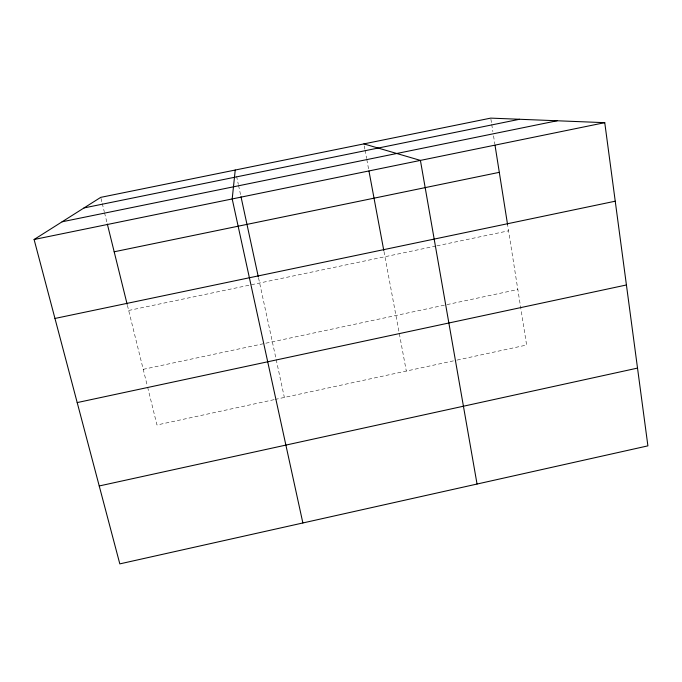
<?xml version="1.0" encoding="UTF-8"?>
<svg xmlns="http://www.w3.org/2000/svg" width="682" height="682" viewBox="0 0 682 682"><rect width="100%" height="100%" fill="white"/><g stroke="black" fill="none" stroke-linecap="round" stroke-linejoin="round"><path stroke-width="0.51" stroke-dasharray="3.41 2.56" d="M274.002 399.678L156.971 424.988L147.551 386.856M275.042 399.447L456.088 360.292M457.128 360.062L526.615 345.032L507.561 224.548M143.22 369.337L445.943 304.828M446.983 304.607L517.834 289.509M128.676 310.472L435.849 246.057M436.889 245.844L508.559 230.814M100.987 198.385L102.002 202.494M102.257 203.526L104.286 211.735M104.534 212.767L107.074 223.031M127.406 305.323L147.295 385.824M236.56 176.186L238.333 184.396M238.555 185.419L240.772 195.674M258.529 277.864L284.36 397.435M364.282 145.982L364.87 149.119M365.058 150.159L366.618 158.514M366.814 159.554L368.766 169.997M383.983 251.505L406.31 371.059M490.904 119.171L491.56 123.34M491.722 124.38L492.881 131.677M493.538 135.846L494.859 144.192"/><path stroke-width="1.02" d="M235.23 170.031L232.195 198.939L302.868 522.966M34.1 239.501L100.731 197.362L490.733 118.122L604.755 122.666L647.9 445.858L119.819 563.878L34.1 239.501L604.755 122.666M99.231 485.968L637.517 368.101M77.194 402.585L626.426 284.974M54.969 318.451L615.241 201.199M114.175 251.786L499.309 172.333M62.113 221.786L557.1 120.774M84.031 207.925L519.531 119.273M363.89 143.893L420.41 160.406L477.05 484.041M107.33 224.063L127.15 304.291M240.993 196.697L258.308 276.841M368.962 171.037L383.787 250.456M495.021 145.232L507.561 224.548"/></g></svg>
